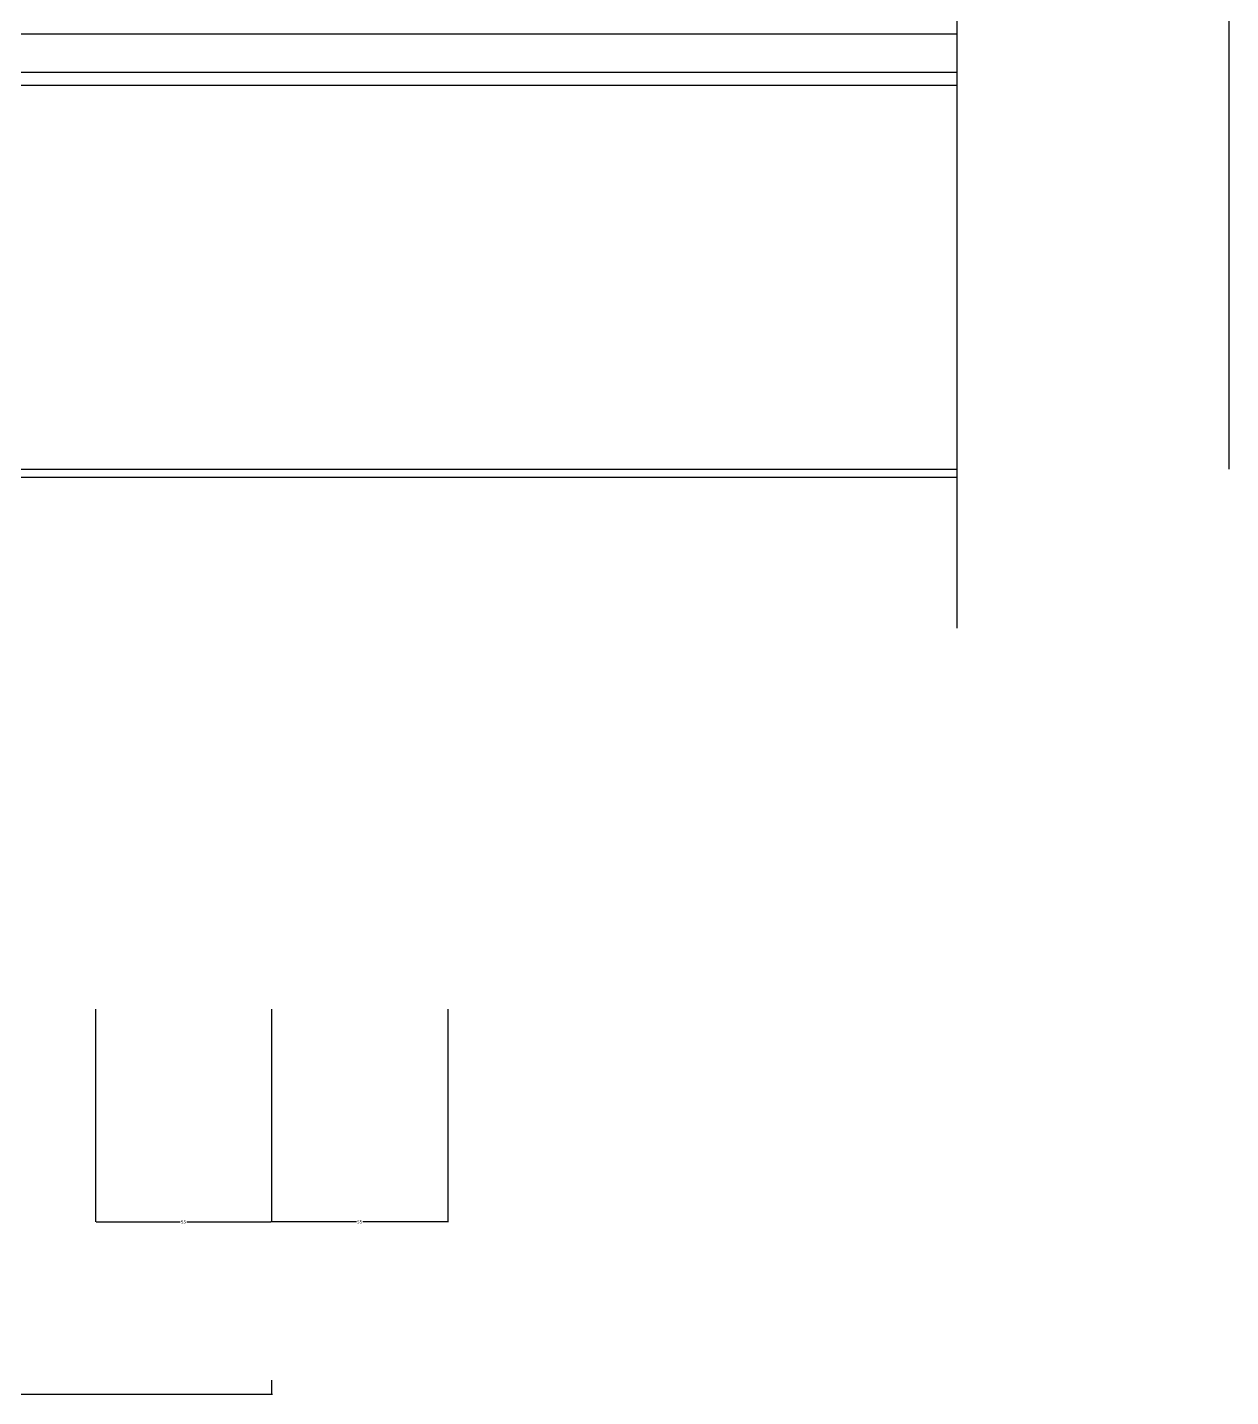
# Model space of a CAD drawing. Header units: metres. Extents: x 53265 to 57686, y 6208 to 9529.
# Drawn here: x 57310.4 to 57686.1, y 6446.3 to 6873.9 of the extents above; entities that cross this region are included whole.
import ezdxf

# ---------------------------------------------------------------- set-up
doc = ezdxf.new("R2010")
doc.units = ezdxf.units.M
doc.layers.add('7标住', color=1, linetype='Continuous')
doc.dimstyles.get("Standard").update_dxf_attribs({"dimtxt": 2.5, "dimasz": 2.5, "dimexe": 1.25, "dimexo": 0.625, "dimtad": 1, "dimcen": 2.5, "dimazin": 3, "dimtfac": 1, "dimtmove": 0, "dimatfit": 3})

# ---------------------------------------------------------------- blocks, each defined once
blk = doc.blocks.new('_CLOSEDFILLED')
at = {"color": 0, "linetype": 'BYBLOCK'}
blk.add_solid([(-1, 0.2), (0, 0), (-1, -0.2)], dxfattribs=at)
blk = doc.blocks.new('*D9')
for p, q in [((57685.61, 9135.91), (57685.61, 7935.91)), ((57685.36, 7935.91), (57685.11, 7935.91)), ((57685.61, 6735.91), (57685.61, 7935.91)), ((57685.61, 7935.91), (57685.61, 7935.91)), ((57685.86, 7935.91), (57686.11, 7935.91))]:
    blk.add_line(p, q)
at = {"layer": 'Defpoints'}
for p in [(57685.61, 9135.91), (57685.61, 7935.91), (57685.61, 6735.91)]:
    blk.add_point(p, dxfattribs=at)
at = {"layer": '7标住', "xscale": 0.25, "yscale": 0.25}
blk.add_blockref('_CLOSEDFILLED', (57685.61, 7935.91), dxfattribs=at)
at = {"layer": '7标住', "xscale": 0.25, "yscale": 0.25, "rotation": 180}
blk.add_blockref('_CLOSEDFILLED', (57685.61, 7935.91), dxfattribs=at)
at = {"layer": '7标住', "insert": (57685.61, 7937.035), "char_height": 1, "attachment_point": 5}
blk.add_mtext('0', dxfattribs=at)
blk = doc.blocks.new('*D20')
for p, q in [((56586.61, 6451.43), (56586.61, 6446.91)), ((57386.61, 6451.43), (57386.61, 6446.91)), ((56984.61, 6446.91), (56586.36, 6446.91)), ((57386.86, 6446.91), (56988.61, 6446.91))]:
    blk.add_line(p, q)
at = {"layer": 'Defpoints'}
for p in [(56586.61, 6451.43), (57386.61, 6451.43), (57386.61, 6446.91)]:
    blk.add_point(p, dxfattribs=at)
at = {"layer": '7标住', "xscale": 0.25, "yscale": 0.25}
blk.add_blockref('_CLOSEDFILLED', (56586.61, 6446.91), dxfattribs=at)
at = {"layer": '7标住', "xscale": 0.25, "yscale": 0.25, "rotation": 180}
blk.add_blockref('_CLOSEDFILLED', (57386.61, 6446.91), dxfattribs=at)
at = {"layer": '7标住', "insert": (56986.61, 6446.91), "char_height": 1, "attachment_point": 5}
blk.add_mtext('现场尺寸', dxfattribs=at)
blk = doc.blocks.new('*D21')
for p, q in [((57386.61, 6567.31), (57386.61, 6500.83)), ((57441.61, 6567.31), (57441.61, 6500.83)), ((57413.11, 6500.83), (57386.36, 6500.83)), ((57441.86, 6500.83), (57415.11, 6500.83))]:
    blk.add_line(p, q)
at = {"layer": 'Defpoints'}
for p in [(57386.61, 6567.31), (57441.61, 6567.31), (57441.61, 6500.83)]:
    blk.add_point(p, dxfattribs=at)
at = {"layer": '7标住', "xscale": 0.25, "yscale": 0.25}
blk.add_blockref('_CLOSEDFILLED', (57386.61, 6500.83), dxfattribs=at)
at = {"layer": '7标住', "xscale": 0.25, "yscale": 0.25, "rotation": 180}
blk.add_blockref('_CLOSEDFILLED', (57441.61, 6500.83), dxfattribs=at)
at = {"layer": '7标住', "insert": (57414.11, 6500.83), "char_height": 1, "attachment_point": 5}
blk.add_mtext('55', dxfattribs=at)
blk = doc.blocks.new('*D22')
for p, q in [((57331.61, 6567.31), (57331.61, 6500.83)), ((57386.61, 6567.31), (57386.61, 6500.83)), ((57331.86, 6500.83), (57358.11, 6500.83)), ((57360.11, 6500.83), (57386.36, 6500.83))]:
    blk.add_line(p, q)
at = {"layer": 'Defpoints'}
for p in [(57331.61, 6567.31), (57386.61, 6567.31), (57331.61, 6500.83)]:
    blk.add_point(p, dxfattribs=at)
at = {"layer": '7标住', "xscale": 0.25, "yscale": 0.25, "rotation": 180}
blk.add_blockref('_CLOSEDFILLED', (57331.61, 6500.83), dxfattribs=at)
at = {"layer": '7标住', "xscale": 0.25, "yscale": 0.25}
blk.add_blockref('_CLOSEDFILLED', (57386.61, 6500.83), dxfattribs=at)
at = {"layer": '7标住', "insert": (57359.11, 6500.83), "char_height": 1, "attachment_point": 5}
blk.add_mtext('55', dxfattribs=at)

msp = doc.modelspace()

# ---------------------------------------------------------------- linework, layer by layer
for p, q in [((57600.68, 6686.23), (57600.68, 8005.46)), ((55572.55, 6871.91), (57600.68, 6871.91)), ((55572.55, 6859.91), (57600.68, 6859.91)), ((55572.55, 6855.91), (57600.68, 6855.91)), ((55572.55, 6735.91), (57600.68, 6735.91))]:
    msp.add_line(p, q)
msp.add_lwpolyline([(55572.55, 6733.43), (57600.68, 6733.43)])

# ---------------------------------------------------------------- dimensions: what is measured, and where the dimension line sits
at = {"layer": '7标住'}
for base, p1, p2, picture, middle in [((57685.61, 7935.91), (57685.61, 9135.91), (57685.61, 6735.91), '*D9', (57685.61, 7937.035)), ((57331.61, 6500.83), (57331.61, 6567.31), (57386.61, 6567.31), '*D22', (57359.11, 6500.83)), ((57441.61, 6500.83), (57441.61, 6567.31), (57386.61, 6567.31), '*D21', (57414.11, 6500.83))]:
    dim = msp.add_linear_dim(base=base, p1=p1, p2=p2, dimstyle='Standard', dxfattribs=at)
    dim.commit()
    dim.dimension.update_dxf_attribs({"geometry": picture, "text_midpoint": middle})
dim = msp.add_linear_dim(base=(57386.61, 6446.91), p1=(57386.61, 6451.43), p2=(56586.61, 6451.43), text='现场尺寸', dimstyle='Standard', dxfattribs=at)
dim.commit()
dim.dimension.update_dxf_attribs({"geometry": '*D20', "text_midpoint": (56986.61, 6446.91)})

doc.saveas('drawing.dxf')
